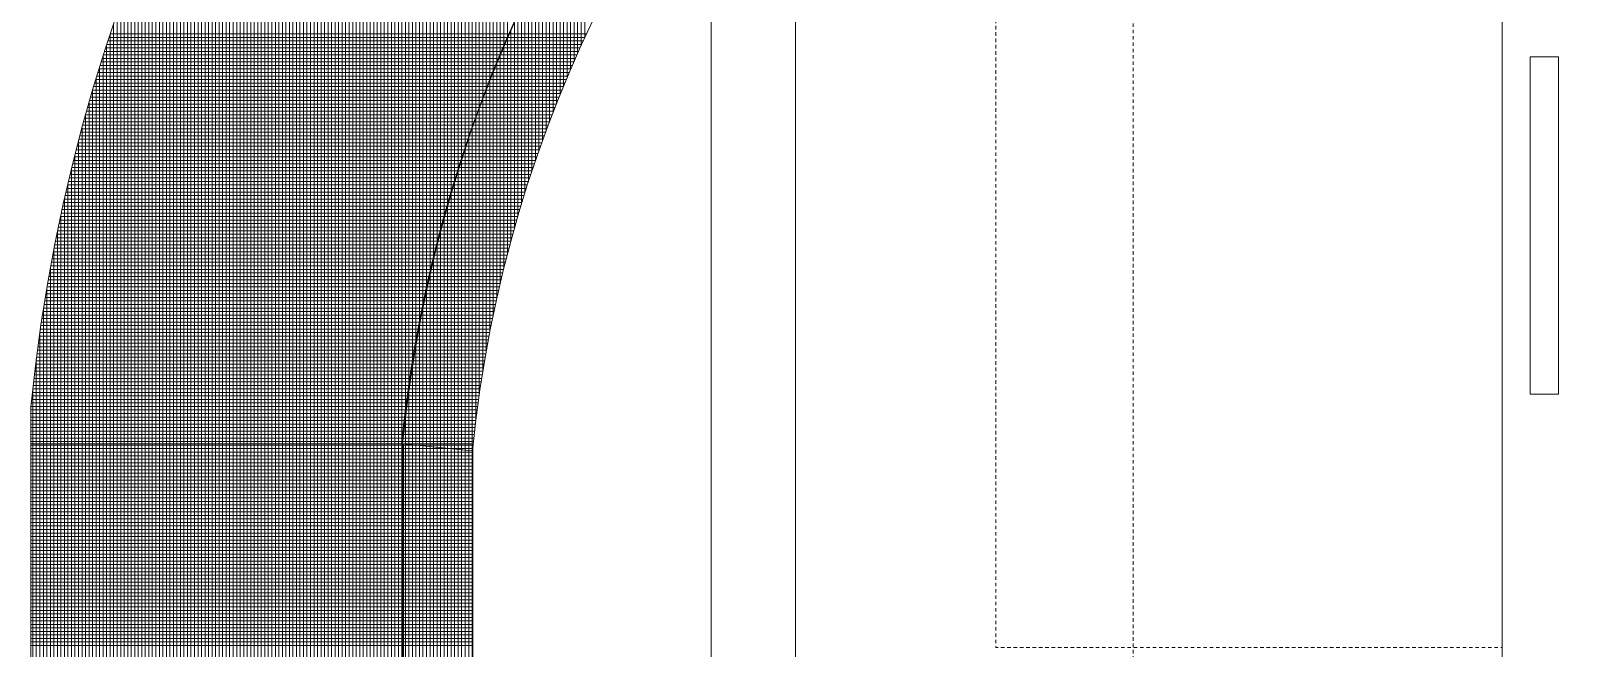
# Model space of a CAD drawing. Header units: inches. Extents: x -675 to 1187, y -924 to 1124.
# Drawn here: x 473 to 527.8, y 1060.3 to 1082.2 of the extents above; entities that cross this region are included whole.
import ezdxf

# ---------------------------------------------------------------- set-up
doc = ezdxf.new("R2010")
doc.units = ezdxf.units.IN
doc.header["$MEASUREMENT"] = 0
doc.linetypes.add('IMPORT-HIDDEN2', pattern=[0.1875, 0.125, -0.0625])
for name, color, linetype, lineweight in [('A-Furn', 250, 'Continuous', 13), ('A-Furn-File', 250, 'Continuous', 13), ('A-Furn-Panel', 250, 'Continuous', 13), ('Base_dwg', 8, 'Continuous', 9), ('core and shell', 50, 'Continuous', 9)]:
    doc.layers.add(name, color=color, linetype=linetype, lineweight=lineweight)

# ---------------------------------------------------------------- blocks, each defined once
blk = doc.blocks.new('Base_dwg_ped file 30-728063-Level 1 Copy 1')
at = {"layer": 'A-Furn-File', "linetype": 'IMPORT-HIDDEN2', "flags": 128}
blk.add_lwpolyline([(-15, 0), (15, 0), (15, 18), (-15, 18)], close=True, dxfattribs=at)
at = {"layer": 'A-Furn-File', "flags": 128}
blk.add_lwpolyline([(-6, -2), (6, -2), (6, -1), (-6, -1)], close=True, dxfattribs=at)
blk = doc.blocks.new('Base_dwg-531197-Level 1 Copy 1')
at = {"layer": 'A-Furn', "linetype": 'IMPORT-HIDDEN2', "flags": 128}
blk.add_lwpolyline([(1513.02, 1944.001), (1513.02, 2016.001), (1501.02, 2016.001), (1501.02, 1944.001)], close=True, dxfattribs=at)
at = {"layer": 'A-Furn', "flags": 128}
blk.add_lwpolyline([(1501.02, 1944.001), (1501.02, 2016.001), (1526.145, 2016.001), (1526.145, 1992.001), (1526.145, 1968.001), (1597.02, 1968.001), (1597.02, 1944.001)], close=True, dxfattribs=at)
at = {"layer": 'A-Furn-Panel', "flags": 128}
blk.add_lwpolyline([(1498.02, 1944.001), (1501.02, 1944.001), (1501.02, 2016.001), (1498.02, 2016.001)], close=True, dxfattribs=at)
at = {"layer": 'core and shell'}
for p, q in [((1490.27, 2004.745), (1490.27, 2028.878)), ((1490.395, 2005.052), (1490.395, 2029.01)), ((1490.52, 2005.353), (1490.52, 2029.141)), ((1490.645, 2005.648), (1490.645, 2029.272)), ((1490.77, 2005.938), (1490.77, 2029.402)), ((1489.895, 2003.786), (1489.895, 2028.477)), ((1490.02, 2004.113), (1490.02, 2028.611)), ((1490.145, 2004.432), (1490.145, 2028.745)), ((1489.27, 2002.035), (1489.27, 2027.792)), ((1489.395, 2002.403), (1489.395, 2027.931)), ((1489.52, 2002.761), (1489.52, 2028.069)), ((1488.895, 2000.868), (1488.895, 2027.371)), ((1489.02, 2001.268), (1489.02, 2027.512)), ((1489.145, 2001.657), (1489.145, 2027.653)), ((1488.395, 1999.124), (1488.395, 2026.798)), ((1488.02, 1997.62), (1488.02, 2026.358)), ((1488.145, 1998.144), (1488.145, 2026.505)), ((1488.27, 1998.645), (1488.27, 2026.652)), ((1487.52, 1995.183), (1487.52, 2025.758)), ((1487.645, 1995.856), (1487.645, 2025.909)), ((1487.77, 1996.481), (1487.77, 2026.06)), ((1487.02, 1991.616), (1487.02, 2025.142)), ((1487.145, 1992.714), (1487.145, 2025.298)), ((1493.27, 2005.374), (1493.27, 2010.865)), ((1493.52, 2005.924), (1493.52, 2011.293)), ((1493.02, 2004.803), (1493.02, 2010.427)), ((1493.145, 2005.091), (1493.145, 2010.648)), ((1492.645, 2003.905), (1492.645, 2009.75)), ((1492.395, 2003.274), (1492.395, 2009.284)), ((1492.52, 2003.593), (1492.52, 2009.518)), ((1492.145, 2002.614), (1492.145, 2008.805)), ((1492.27, 2002.948), (1492.27, 2009.046)), ((1491.77, 2001.561), (1491.77, 2008.06)), ((1491.895, 2001.921), (1491.895, 2008.312)), ((1492.02, 2002.272), (1492.02, 2008.56)), ((1491.52, 2000.81), (1491.52, 2007.546)), ((1491.645, 2001.191), (1491.645, 2007.805)), ((1491.27, 2000.011), (1491.27, 2007.015)), ((1491.395, 2000.417), (1491.395, 2007.282)), ((1491.02, 1999.157), (1491.02, 2006.466)), ((1491.145, 1999.592), (1491.145, 2006.743)), ((1490.778, 2005.956), (1476.611, 2005.956)), ((1490.833, 2006.081), (1476.652, 2006.081)), ((1490.77, 1998.232), (1490.77, 2005.899)), ((1493.535, 2005.956), (1490.795, 2005.956)), ((1493.593, 2006.081), (1490.85, 2006.081)), ((1490.511, 2005.331), (1476.409, 2005.331)), ((1490.564, 2005.456), (1476.448, 2005.456)), ((1490.617, 2005.581), (1476.489, 2005.581)), ((1490.67, 2005.706), (1476.529, 2005.706)), ((1490.724, 2005.831), (1476.57, 2005.831)), ((1493.251, 2005.331), (1490.529, 2005.331)), ((1493.307, 2005.456), (1490.581, 2005.456)), ((1493.364, 2005.581), (1490.634, 2005.581)), ((1490.645, 1997.739), (1490.645, 2005.607)), ((1493.42, 2005.706), (1490.687, 2005.706)), ((1493.478, 2005.831), (1490.741, 2005.831)), ((1490.305, 2004.831), (1476.252, 2004.831)), ((1490.356, 2004.956), (1476.291, 2004.956)), ((1490.407, 2005.081), (1476.33, 2005.081)), ((1490.459, 2005.206), (1476.369, 2005.206)), ((1493.032, 2004.831), (1490.323, 2004.831)), ((1493.087, 2004.956), (1490.374, 2004.956)), ((1490.395, 1996.674), (1490.395, 2005.008)), ((1493.141, 2005.081), (1490.425, 2005.081)), ((1493.196, 2005.206), (1490.477, 2005.206)), ((1490.52, 1997.221), (1490.52, 2005.311)), ((1490.106, 2004.331), (1476.1, 2004.331)), ((1490.155, 2004.456), (1476.137, 2004.456)), ((1490.205, 2004.581), (1476.175, 2004.581)), ((1490.255, 2004.706), (1476.213, 2004.706)), ((1492.821, 2004.331), (1490.124, 2004.331)), ((1490.145, 1995.473), (1490.145, 2004.385)), ((1492.873, 2004.456), (1490.173, 2004.456)), ((1492.926, 2004.581), (1490.223, 2004.581)), ((1490.27, 1996.094), (1490.27, 2004.7)), ((1492.979, 2004.706), (1490.273, 2004.706)), ((1489.865, 2003.706), (1475.916, 2003.706)), ((1489.912, 2003.831), (1475.953, 2003.831)), ((1489.96, 2003.956), (1475.989, 2003.956)), ((1490.008, 2004.081), (1476.026, 2004.081)), ((1490.057, 2004.206), (1476.063, 2004.206)), ((1492.566, 2003.706), (1489.884, 2003.706)), ((1489.895, 1994.068), (1489.895, 2003.735)), ((1492.616, 2003.831), (1489.932, 2003.831)), ((1492.666, 2003.956), (1489.979, 2003.956)), ((1490.02, 1994.802), (1490.02, 2004.064)), ((1492.717, 2004.081), (1490.027, 2004.081)), ((1489.68, 2003.206), (1475.775, 2003.206)), ((1489.726, 2003.331), (1475.81, 2003.331)), ((1489.818, 2003.581), (1475.881, 2003.581)), ((1492.369, 2003.206), (1489.7, 2003.206)), ((1492.418, 2003.331), (1489.745, 2003.331)), ((1489.77, 1993.248), (1489.77, 2003.399)), ((1492.466, 2003.456), (1489.791, 2003.456)), ((1492.516, 2003.581), (1489.838, 2003.581)), ((1489.457, 2002.581), (1475.604, 2002.581)), ((1489.501, 2002.706), (1475.638, 2002.706)), ((1489.545, 2002.831), (1475.672, 2002.831)), ((1489.59, 2002.956), (1475.706, 2002.956)), ((1489.635, 2003.081), (1475.74, 2003.081)), ((1492.133, 2002.581), (1489.478, 2002.581)), ((1492.226, 2002.831), (1489.565, 2002.831)), ((1492.274, 2002.956), (1489.61, 2002.956)), ((1489.645, 1992.306), (1489.645, 2003.056)), ((1492.321, 2003.081), (1489.655, 2003.081)), ((1489.286, 2002.081), (1475.473, 2002.081)), ((1489.328, 2002.206), (1475.505, 2002.206)), ((1489.371, 2002.331), (1475.538, 2002.331)), ((1489.414, 2002.456), (1475.571, 2002.456)), ((1491.952, 2002.081), (1489.307, 2002.081)), ((1491.997, 2002.206), (1489.349, 2002.206)), ((1492.042, 2002.331), (1489.391, 2002.331)), ((1489.395, 1991.264), (1489.395, 2002.342)), ((1492.087, 2002.456), (1489.434, 2002.456)), ((1489.121, 2001.581), (1475.346, 2001.581)), ((1489.161, 2001.706), (1475.377, 2001.706)), ((1489.202, 2001.831), (1475.409, 2001.831)), ((1489.244, 2001.956), (1475.441, 2001.956)), ((1491.777, 2001.581), (1489.142, 2001.581)), ((1489.145, 1991.289), (1489.145, 2001.591)), ((1491.82, 2001.706), (1489.183, 2001.706)), ((1491.864, 2001.831), (1489.224, 2001.831)), ((1491.908, 2001.956), (1489.265, 2001.956)), ((1489.27, 1991.276), (1489.27, 2001.972)), ((1488.923, 2000.956), (1475.194, 2000.956)), ((1488.961, 2001.081), (1475.224, 2001.081)), ((1489.001, 2001.206), (1475.254, 2001.206)), ((1489.04, 2001.331), (1475.284, 2001.331)), ((1489.08, 2001.456), (1475.315, 2001.456)), ((1491.568, 2000.956), (1488.945, 2000.956)), ((1491.609, 2001.081), (1488.984, 2001.081)), ((1489.02, 1991.301), (1489.02, 2001.199)), ((1491.65, 2001.206), (1489.023, 2001.206)), ((1491.692, 2001.331), (1489.062, 2001.331)), ((1491.734, 2001.456), (1489.102, 2001.456)), ((1488.808, 2000.581), (1475.105, 2000.581)), ((1488.846, 2000.706), (1475.135, 2000.706)), ((1488.884, 2000.831), (1475.164, 2000.831)), ((1491.408, 2000.456), (1488.794, 2000.456)), ((1491.447, 2000.581), (1488.831, 2000.581)), ((1491.487, 2000.706), (1488.869, 2000.706)), ((1488.895, 1991.313), (1488.895, 2000.794)), ((1491.527, 2000.831), (1488.907, 2000.831)), ((1488.625, 1999.956), (1474.964, 1999.956)), ((1488.661, 2000.081), (1474.992, 2000.081)), ((1488.734, 2000.331), (1475.048, 2000.331)), ((1488.645, 1991.338), (1488.645, 1999.945)), ((1491.254, 1999.956), (1488.648, 1999.956)), ((1491.292, 2000.081), (1488.684, 2000.081)), ((1491.33, 2000.206), (1488.72, 2000.206)), ((1491.368, 2000.331), (1488.757, 2000.331)), ((1488.77, 1991.326), (1488.77, 2000.377)), ((1488.451, 1999.331), (1474.83, 1999.331)), ((1488.485, 1999.456), (1474.856, 1999.456)), ((1488.554, 1999.706), (1474.91, 1999.706)), ((1488.59, 1999.831), (1474.937, 1999.831)), ((1491.07, 1999.331), (1488.475, 1999.331)), ((1491.106, 1999.456), (1488.509, 1999.456)), ((1488.52, 1991.35), (1488.52, 1999.497)), ((1491.142, 1999.581), (1488.543, 1999.581)), ((1491.179, 1999.706), (1488.578, 1999.706)), ((1491.216, 1999.831), (1488.613, 1999.831)), ((1488.318, 1998.831), (1474.727, 1998.831)), ((1488.351, 1998.956), (1474.752, 1998.956)), ((1488.384, 1999.081), (1474.778, 1999.081)), ((1488.417, 1999.206), (1474.804, 1999.206)), ((1490.93, 1998.831), (1488.343, 1998.831)), ((1490.964, 1998.956), (1488.375, 1998.956)), ((1488.395, 1991.363), (1488.395, 1999.032)), ((1490.999, 1999.081), (1488.408, 1999.081)), ((1491.034, 1999.206), (1488.441, 1999.206)), ((1488.16, 1998.206), (1474.605, 1998.206)), ((1488.191, 1998.331), (1474.628, 1998.331)), ((1488.223, 1998.456), (1474.653, 1998.456)), ((1488.254, 1998.581), (1474.677, 1998.581)), ((1488.286, 1998.706), (1474.702, 1998.706)), ((1490.763, 1998.206), (1488.186, 1998.206)), ((1490.796, 1998.331), (1488.216, 1998.331)), ((1490.829, 1998.456), (1488.247, 1998.456)), ((1488.27, 1991.375), (1488.27, 1998.547)), ((1490.862, 1998.581), (1488.279, 1998.581)), ((1488.041, 1997.706), (1474.511, 1997.706)), ((1488.07, 1997.831), (1474.534, 1997.831)), ((1488.1, 1997.956), (1474.557, 1997.956)), ((1488.13, 1998.081), (1474.581, 1998.081)), ((1490.637, 1997.706), (1488.066, 1997.706)), ((1490.668, 1997.831), (1488.096, 1997.831)), ((1490.7, 1997.956), (1488.125, 1997.956)), ((1488.145, 1991.387), (1488.145, 1998.04)), ((1490.731, 1998.081), (1488.155, 1998.081)), ((1487.926, 1997.206), (1474.423, 1997.206)), ((1487.954, 1997.331), (1474.445, 1997.331)), ((1487.983, 1997.456), (1474.467, 1997.456)), ((1488.011, 1997.581), (1474.489, 1997.581)), ((1490.517, 1997.206), (1487.953, 1997.206)), ((1490.546, 1997.331), (1487.98, 1997.331)), ((1490.576, 1997.456), (1488.009, 1997.456)), ((1488.02, 1991.399), (1488.02, 1997.507)), ((1490.607, 1997.581), (1488.037, 1997.581)), ((1487.791, 1996.581), (1474.318, 1996.581)), ((1487.817, 1996.706), (1474.338, 1996.706)), ((1487.844, 1996.831), (1474.359, 1996.831)), ((1487.871, 1996.956), (1474.38, 1996.956)), ((1487.898, 1997.081), (1474.401, 1997.081)), ((1490.375, 1996.581), (1487.818, 1996.581)), ((1490.402, 1996.706), (1487.844, 1996.706)), ((1490.43, 1996.831), (1487.871, 1996.831)), ((1487.895, 1991.412), (1487.895, 1996.945)), ((1490.459, 1996.956), (1487.898, 1996.956)), ((1490.488, 1997.081), (1487.925, 1997.081)), ((1487.689, 1996.081), (1474.239, 1996.081)), ((1487.714, 1996.206), (1474.258, 1996.206)), ((1487.74, 1996.331), (1474.278, 1996.331)), ((1487.765, 1996.456), (1474.298, 1996.456)), ((1490.268, 1996.081), (1487.717, 1996.081)), ((1490.294, 1996.206), (1487.742, 1996.206)), ((1490.32, 1996.331), (1487.767, 1996.331)), ((1487.77, 1991.424), (1487.77, 1996.348)), ((1490.347, 1996.456), (1487.792, 1996.456)), ((1487.593, 1995.581), (1474.163, 1995.581)), ((1487.617, 1995.706), (1474.182, 1995.706)), ((1487.64, 1995.831), (1474.2, 1995.831)), ((1487.665, 1995.956), (1474.219, 1995.956)), ((1490.142, 1995.456), (1487.598, 1995.456)), ((1490.166, 1995.581), (1487.621, 1995.581)), ((1490.216, 1995.831), (1487.668, 1995.831)), ((1490.242, 1995.956), (1487.692, 1995.956)), ((1487.48, 1994.956), (1474.076, 1994.956)), ((1487.502, 1995.081), (1474.093, 1995.081)), ((1487.524, 1995.206), (1474.11, 1995.206)), ((1487.547, 1995.331), (1474.128, 1995.331)), ((1490.048, 1994.956), (1487.509, 1994.956)), ((1487.52, 1991.449), (1487.52, 1995.021)), ((1490.071, 1995.081), (1487.531, 1995.081)), ((1490.094, 1995.206), (1487.553, 1995.206)), ((1490.118, 1995.331), (1487.575, 1995.331)), ((1487.417, 1994.581), (1474.026, 1994.581)), ((1487.438, 1994.706), (1474.042, 1994.706)), ((1487.459, 1994.831), (1474.059, 1994.831)), ((1489.96, 1994.456), (1487.426, 1994.456)), ((1489.981, 1994.581), (1487.446, 1994.581)), ((1490.003, 1994.706), (1487.467, 1994.706)), ((1490.025, 1994.831), (1487.488, 1994.831)), ((1487.299, 1993.831), (1473.934, 1993.831)), ((1487.318, 1993.956), (1473.949, 1993.956)), ((1487.337, 1994.081), (1473.964, 1994.081)), ((1487.356, 1994.206), (1473.979, 1994.206)), ((1487.376, 1994.331), (1473.994, 1994.331)), ((1489.858, 1993.831), (1487.329, 1993.831)), ((1489.877, 1993.956), (1487.348, 1993.956)), ((1489.897, 1994.081), (1487.367, 1994.081)), ((1489.918, 1994.206), (1487.386, 1994.206)), ((1487.395, 1991.461), (1487.395, 1994.266)), ((1489.939, 1994.331), (1487.406, 1994.331)), ((1487.227, 1993.331), (1473.878, 1993.331)), ((1487.244, 1993.456), (1473.891, 1993.456)), ((1487.262, 1993.581), (1473.905, 1993.581)), ((1487.28, 1993.706), (1473.919, 1993.706)), ((1489.782, 1993.331), (1487.257, 1993.331)), ((1487.27, 1991.473), (1487.27, 1993.424)), ((1489.801, 1993.456), (1487.275, 1993.456)), ((1489.819, 1993.581), (1487.292, 1993.581)), ((1489.838, 1993.706), (1487.31, 1993.706)), ((1487.16, 1992.831), (1473.826, 1992.831)), ((1487.176, 1992.956), (1473.838, 1992.956)), ((1487.193, 1993.081), (1473.851, 1993.081)), ((1487.21, 1993.206), (1473.864, 1993.206)), ((1489.713, 1992.831), (1487.191, 1992.831)), ((1489.729, 1992.956), (1487.207, 1992.956)), ((1489.747, 1993.081), (1487.224, 1993.081)), ((1489.764, 1993.206), (1487.24, 1993.206)), ((1487.144, 1992.706), (1473.824, 1992.706)), ((1487.129, 1992.581), (1473.824, 1992.581)), ((1487.114, 1992.456), (1473.824, 1992.456)), ((1487.099, 1992.331), (1473.824, 1992.331)), ((1487.084, 1992.206), (1473.824, 1992.206)), ((1489.633, 1992.206), (1487.116, 1992.206)), ((1489.648, 1992.331), (1487.131, 1992.331)), ((1489.68, 1992.581), (1487.16, 1992.581)), ((1489.696, 1992.706), (1487.176, 1992.706)), ((1487.07, 1992.081), (1473.824, 1992.081)), ((1487.056, 1991.956), (1473.824, 1991.956)), ((1487.043, 1991.831), (1473.824, 1991.831)), ((1487.03, 1991.706), (1473.824, 1991.706)), ((1489.576, 1991.706), (1487.062, 1991.706)), ((1489.59, 1991.831), (1487.075, 1991.831)), ((1489.604, 1991.956), (1487.089, 1991.956)), ((1489.618, 1992.081), (1487.102, 1992.081)), ((1487.017, 1991.581), (1473.824, 1991.581)), ((1487.074, 1991.456), (1473.824, 1991.456)), ((1487.074, 1991.331), (1473.824, 1991.331)), ((1487.074, 1991.206), (1473.824, 1991.206)), ((1487.074, 1991.081), (1473.824, 1991.081)), ((1487.02, 1870.282), (1487.02, 1991.498)), ((1487.041, 1991.496), (1489.529, 1991.251)), ((1489.541, 1991.456), (1487.041, 1991.456)), ((1489.541, 1991.206), (1487.041, 1991.206)), ((1489.541, 1991.081), (1487.041, 1991.081)), ((1489.563, 1991.581), (1487.05, 1991.581)), ((1487.145, 1870.28), (1487.145, 1991.496)), ((1487.27, 1870.28), (1487.27, 1991.496)), ((1487.395, 1870.28), (1487.395, 1991.496)), ((1489.55, 1991.456), (1487.442, 1991.456)), ((1487.52, 1870.28), (1487.52, 1991.496)), ((1487.645, 1870.28), (1487.645, 1991.496)), ((1487.77, 1870.28), (1487.77, 1991.496)), ((1487.895, 1870.28), (1487.895, 1991.496)), ((1488.02, 1870.28), (1488.02, 1991.496)), ((1488.145, 1870.28), (1488.145, 1991.496)), ((1488.27, 1870.28), (1488.27, 1991.496)), ((1488.395, 1870.28), (1488.395, 1991.496)), ((1488.52, 1870.28), (1488.52, 1991.496)), ((1488.645, 1870.28), (1488.645, 1991.496)), ((1488.77, 1870.28), (1488.77, 1991.496)), ((1488.895, 1870.28), (1488.895, 1991.496)), ((1489.02, 1870.28), (1489.02, 1991.496)), ((1489.145, 1870.28), (1489.145, 1991.496)), ((1489.27, 1870.28), (1489.27, 1991.496)), ((1489.395, 1870.28), (1489.395, 1991.496)), ((1489.52, 1870.28), (1489.52, 1991.496)), ((1487.074, 1990.956), (1473.824, 1990.956)), ((1487.074, 1990.831), (1473.824, 1990.831)), ((1487.074, 1990.706), (1473.824, 1990.706)), ((1487.074, 1990.581), (1473.824, 1990.581)), ((1489.541, 1990.956), (1487.041, 1990.956)), ((1489.541, 1990.831), (1487.041, 1990.831)), ((1489.541, 1990.706), (1487.041, 1990.706)), ((1489.541, 1990.581), (1487.041, 1990.581)), ((1487.074, 1990.456), (1473.824, 1990.456)), ((1487.074, 1990.331), (1473.824, 1990.331)), ((1487.074, 1990.206), (1473.824, 1990.206)), ((1487.074, 1990.081), (1473.824, 1990.081)), ((1489.541, 1990.456), (1487.041, 1990.456)), ((1489.541, 1990.331), (1487.041, 1990.331)), ((1489.541, 1990.206), (1487.041, 1990.206)), ((1489.541, 1990.081), (1487.041, 1990.081)), ((1487.074, 1989.956), (1473.824, 1989.956)), ((1487.074, 1989.831), (1473.824, 1989.831)), ((1487.074, 1989.706), (1473.824, 1989.706)), ((1487.074, 1989.581), (1473.824, 1989.581)), ((1487.074, 1989.456), (1473.824, 1989.456)), ((1489.541, 1989.956), (1487.041, 1989.956)), ((1489.541, 1989.831), (1487.041, 1989.831)), ((1489.541, 1989.706), (1487.041, 1989.706)), ((1489.541, 1989.581), (1487.041, 1989.581)), ((1489.541, 1989.456), (1487.041, 1989.456)), ((1487.074, 1989.331), (1473.824, 1989.331)), ((1487.074, 1989.206), (1473.824, 1989.206)), ((1487.074, 1989.081), (1473.824, 1989.081)), ((1487.074, 1988.956), (1473.824, 1988.956)), ((1489.541, 1989.331), (1487.041, 1989.331)), ((1489.541, 1989.206), (1487.041, 1989.206)), ((1489.541, 1989.081), (1487.041, 1989.081)), ((1489.541, 1988.956), (1487.041, 1988.956)), ((1487.074, 1988.831), (1473.824, 1988.831)), ((1487.074, 1988.706), (1473.824, 1988.706)), ((1487.074, 1988.581), (1473.824, 1988.581)), ((1487.074, 1988.456), (1473.824, 1988.456)), ((1489.541, 1988.831), (1487.041, 1988.831)), ((1489.541, 1988.706), (1487.041, 1988.706)), ((1489.541, 1988.581), (1487.041, 1988.581)), ((1489.541, 1988.456), (1487.041, 1988.456)), ((1487.074, 1988.331), (1473.824, 1988.331)), ((1487.074, 1988.206), (1473.824, 1988.206)), ((1487.074, 1988.081), (1473.824, 1988.081)), ((1487.074, 1987.956), (1473.824, 1987.956)), ((1487.074, 1987.831), (1473.824, 1987.831)), ((1489.541, 1988.331), (1487.041, 1988.331)), ((1489.541, 1988.206), (1487.041, 1988.206)), ((1489.541, 1988.081), (1487.041, 1988.081)), ((1489.541, 1987.956), (1487.041, 1987.956)), ((1489.541, 1987.831), (1487.041, 1987.831)), ((1487.074, 1987.706), (1473.824, 1987.706)), ((1487.074, 1987.581), (1473.824, 1987.581)), ((1487.074, 1987.456), (1473.824, 1987.456)), ((1487.074, 1987.331), (1473.824, 1987.331)), ((1489.541, 1987.706), (1487.041, 1987.706)), ((1489.541, 1987.581), (1487.041, 1987.581)), ((1489.541, 1987.456), (1487.041, 1987.456)), ((1489.541, 1987.331), (1487.041, 1987.331)), ((1487.074, 1987.206), (1473.824, 1987.206)), ((1487.074, 1987.081), (1473.824, 1987.081)), ((1487.074, 1986.956), (1473.824, 1986.956)), ((1487.074, 1986.831), (1473.824, 1986.831)), ((1487.074, 1986.706), (1473.824, 1986.706)), ((1489.541, 1987.206), (1487.041, 1987.206)), ((1489.541, 1987.081), (1487.041, 1987.081)), ((1489.541, 1986.956), (1487.041, 1986.956)), ((1489.541, 1986.831), (1487.041, 1986.831)), ((1489.541, 1986.706), (1487.041, 1986.706)), ((1487.074, 1986.581), (1473.824, 1986.581)), ((1487.074, 1986.456), (1473.824, 1986.456)), ((1487.074, 1986.331), (1473.824, 1986.331)), ((1487.074, 1986.206), (1473.824, 1986.206)), ((1489.541, 1986.581), (1487.041, 1986.581)), ((1489.541, 1986.456), (1487.041, 1986.456)), ((1489.541, 1986.331), (1487.041, 1986.331)), ((1489.541, 1986.206), (1487.041, 1986.206)), ((1487.074, 1986.081), (1473.824, 1986.081)), ((1487.074, 1985.956), (1473.824, 1985.956)), ((1487.074, 1985.831), (1473.824, 1985.831)), ((1487.074, 1985.706), (1473.824, 1985.706)), ((1489.541, 1986.081), (1487.041, 1986.081)), ((1489.541, 1985.956), (1487.041, 1985.956)), ((1489.541, 1985.831), (1487.041, 1985.831)), ((1489.541, 1985.706), (1487.041, 1985.706)), ((1487.074, 1985.581), (1473.824, 1985.581)), ((1487.074, 1985.456), (1473.824, 1985.456)), ((1487.074, 1985.331), (1473.824, 1985.331)), ((1487.074, 1985.206), (1473.824, 1985.206)), ((1487.074, 1985.081), (1473.824, 1985.081)), ((1489.541, 1985.581), (1487.041, 1985.581)), ((1489.541, 1985.456), (1487.041, 1985.456)), ((1489.541, 1985.331), (1487.041, 1985.331)), ((1489.541, 1985.206), (1487.041, 1985.206)), ((1489.541, 1985.081), (1487.041, 1985.081)), ((1487.074, 1984.956), (1473.824, 1984.956)), ((1487.074, 1984.831), (1473.824, 1984.831)), ((1487.074, 1984.706), (1473.824, 1984.706)), ((1487.074, 1984.581), (1473.824, 1984.581)), ((1489.541, 1984.956), (1487.041, 1984.956)), ((1489.541, 1984.831), (1487.041, 1984.831)), ((1489.541, 1984.706), (1487.041, 1984.706)), ((1489.541, 1984.581), (1487.041, 1984.581)), ((1487.074, 1984.456), (1473.824, 1984.456)), ((1487.074, 1984.331), (1473.824, 1984.331)), ((1489.541, 1984.456), (1487.041, 1984.456)), ((1489.541, 1984.331), (1487.041, 1984.331))]:
    blk.add_line(p, q, dxfattribs=at)
at = {"layer": 'core and shell', "flags": 128}
for points in [[(1481.27, 1870.282), (1481.27, 1991.498), (1481.27, 2016.581), (1497.145, 2016.581), (1497.145, 2035.14)], [(1475.845, 2003.456), (1489.77, 2003.456), (1489.77, 2028.342)], [(1489.645, 2003.111), (1489.645, 2028.205), (1510.45, 2028.205)], [(1475.077, 2000.456), (1488.77, 2000.456), (1488.77, 2027.229)], [(1474.883, 1999.581), (1488.52, 1999.581), (1488.52, 2026.942)], [(1488.645, 2000.027), (1488.645, 2027.086), (1508.638, 2027.086), (1513.547, 2027.086)], [(1487.895, 1997.067), (1487.895, 2026.209), (1507.343, 2026.209), (1511.974, 2026.209)], [(1474.01, 1994.456), (1487.395, 1994.456), (1487.395, 2025.606)], [(1487.27, 1993.638), (1487.27, 2025.452), (1506.3, 2025.452), (1510.732, 2025.452)], [(1486.52, 1870.282), (1486.52, 1991.498), (1486.52, 2024.51)], [(1486.645, 1870.282), (1486.645, 1991.498), (1486.645, 2024.67)], [(1486.77, 1870.282), (1486.77, 1991.498), (1486.77, 2024.828), (1505.474, 2024.828), (1509.761, 2024.828)], [(1486.895, 1870.282), (1486.895, 1991.498), (1486.895, 2024.986)], [(1486.145, 1870.282), (1486.145, 1991.498), (1486.145, 2024.025)], [(1486.27, 1870.282), (1486.27, 1991.498), (1486.27, 2024.188)], [(1486.395, 1870.282), (1486.395, 1991.498), (1486.395, 2024.349)], [(1485.77, 1870.282), (1485.77, 1991.498), (1485.77, 2023.529)], [(1485.895, 1870.282), (1485.895, 1991.498), (1485.895, 2023.695)], [(1486.02, 1870.282), (1486.02, 1991.498), (1486.02, 2023.86)], [(1485.27, 1870.282), (1485.27, 1991.498), (1485.27, 2022.851)], [(1485.395, 1870.282), (1485.395, 1991.498), (1485.395, 2023.022)], [(1485.52, 1870.282), (1485.52, 1991.498), (1485.52, 2023.192)], [(1485.645, 1870.282), (1485.645, 1991.498), (1485.645, 2023.361)], [(1484.895, 1870.282), (1484.895, 1991.498), (1484.895, 2022.33), (1502.498, 2022.33), (1506.339, 2022.33)], [(1485.02, 1870.282), (1485.02, 1991.498), (1485.02, 2022.505)], [(1485.145, 1870.282), (1485.145, 1991.498), (1485.145, 2022.678)], [(1484.52, 1870.282), (1484.52, 1991.498), (1484.52, 2021.796)], [(1484.645, 1870.282), (1484.645, 1991.498), (1484.645, 2021.976)], [(1484.77, 1870.282), (1484.77, 1991.498), (1484.77, 2022.153)], [(1484.145, 1870.282), (1484.145, 1991.498), (1484.145, 2021.251)], [(1484.27, 1870.282), (1484.27, 1991.498), (1484.27, 2021.434)], [(1484.395, 1870.282), (1484.395, 1991.498), (1484.395, 2021.616)], [(1483.77, 1870.282), (1483.77, 1991.498), (1483.77, 2020.693)], [(1483.895, 1870.282), (1483.895, 1991.498), (1483.895, 2020.88)], [(1484.02, 1870.282), (1484.02, 1991.498), (1484.02, 2021.066)], [(1483.395, 1870.282), (1483.395, 1991.498), (1483.395, 2020.121)], [(1483.52, 1870.282), (1483.52, 1991.498), (1483.52, 2020.313)], [(1483.645, 1870.282), (1483.645, 1991.498), (1483.645, 2020.504)], [(1483.145, 1870.282), (1483.145, 1991.498), (1483.145, 2019.732)], [(1483.27, 1870.282), (1483.27, 1991.498), (1483.27, 2019.927)], [(1482.77, 1870.282), (1482.77, 1991.498), (1482.77, 2019.136)], [(1482.895, 1870.282), (1482.895, 1991.498), (1482.895, 2019.336), (1499.485, 2019.336), (1502.965, 2019.336)], [(1483.02, 1870.282), (1483.02, 1991.498), (1483.02, 2019.535)], [(1482.395, 1870.282), (1482.395, 1991.498), (1482.395, 2018.524)], [(1482.52, 1870.282), (1482.52, 1991.498), (1482.52, 2018.73)], [(1482.645, 1870.282), (1482.645, 1991.498), (1482.645, 2018.934)], [(1482.145, 1870.282), (1482.145, 1991.498), (1482.145, 2018.107)], [(1482.27, 1870.282), (1482.27, 1991.498), (1482.27, 2018.317)], [(1481.77, 1870.282), (1481.77, 1991.498), (1481.77, 2017.468)], [(1481.895, 1870.282), (1481.895, 1991.498), (1481.895, 2017.683)], [(1482.02, 1870.282), (1482.02, 1991.498), (1482.02, 2017.896)], [(1481.52, 1870.282), (1481.52, 1991.498), (1481.52, 2017.031)], [(1481.645, 1870.282), (1481.645, 1991.498), (1481.645, 2017.25)], [(1481.145, 1870.282), (1481.145, 1991.498), (1481.145, 2016.36)], [(1481.395, 1870.282), (1481.395, 1991.498), (1481.395, 2016.81)], [(1480.895, 1870.282), (1480.895, 1991.498), (1480.895, 2015.902)], [(1481.02, 1870.282), (1481.02, 1991.498), (1481.02, 2016.132)], [(1480.52, 1870.282), (1480.52, 1991.498), (1480.52, 2015.196)], [(1480.645, 1870.282), (1480.645, 1991.498), (1480.645, 2015.434)], [(1480.77, 1870.282), (1480.77, 1991.498), (1480.77, 2015.669)], [(1480.27, 1870.282), (1480.27, 1991.498), (1480.27, 2014.713)], [(1480.395, 1870.282), (1480.395, 1991.498), (1480.395, 2014.956), (1495.913, 2014.956)], [(1480.02, 1870.282), (1480.02, 1991.498), (1480.02, 2014.219)], [(1480.145, 1870.282), (1480.145, 1991.498), (1480.145, 2014.468)], [(1479.77, 1870.282), (1479.77, 1991.498), (1479.77, 2013.714)], [(1479.895, 1870.282), (1479.895, 1991.498), (1479.895, 2013.968)], [(1479.52, 1870.282), (1479.52, 1991.498), (1479.52, 2013.197)], [(1479.645, 1870.282), (1479.645, 1991.498), (1479.645, 2013.457), (1494.87, 2013.457)], [(1479.27, 1870.282), (1479.27, 1991.498), (1479.27, 2012.667)], [(1479.395, 1870.282), (1479.395, 1991.498), (1479.395, 2012.934)], [(1479.02, 1870.282), (1479.02, 1991.498), (1479.02, 2012.124)], [(1479.145, 1870.282), (1479.145, 1991.498), (1479.145, 2012.397)], [(1478.77, 1870.282), (1478.77, 1991.498), (1478.77, 2011.566)], [(1478.895, 1870.282), (1478.895, 1991.498), (1478.895, 2011.847)], [(1478.52, 1870.282), (1478.52, 1991.498), (1478.52, 2010.993)], [(1478.645, 1870.282), (1478.645, 1991.498), (1478.645, 2011.281)], [(1493.395, 2005.651), (1493.395, 2011.08), (1496.32, 2011.08)], [(1478.27, 1870.282), (1478.27, 1991.498), (1478.27, 2010.403)], [(1478.395, 1870.282), (1478.395, 1991.498), (1478.395, 2010.7), (1493.167, 2010.7)], [(1478.02, 1870.282), (1478.02, 1991.498), (1478.02, 2009.796)], [(1478.145, 1870.282), (1478.145, 1991.498), (1478.145, 2010.102)], [(1490.075, 2004.206), (1492.77, 2004.206), (1492.77, 2009.979)], [(1492.895, 2004.51), (1492.895, 2010.204), (1495.783, 2010.204)], [(1477.77, 1870.282), (1477.77, 1991.498), (1477.77, 2009.169)], [(1477.895, 1870.282), (1477.895, 1991.498), (1477.895, 2009.485)], [(1477.645, 1870.282), (1477.645, 1991.498), (1477.645, 2008.848)], [(1477.395, 1870.282), (1477.395, 1991.498), (1477.395, 2008.189)], [(1477.52, 1870.282), (1477.52, 1991.498), (1477.52, 2008.522)], [(1477.145, 1870.282), (1477.145, 1991.498), (1477.145, 2007.507)], [(1477.27, 1870.282), (1477.27, 1991.498), (1477.27, 2007.851)], [(1477.02, 1870.282), (1477.02, 1991.498), (1477.02, 2007.156)], [(1476.77, 1870.282), (1476.77, 1991.498), (1476.77, 2006.433)], [(1476.895, 1870.282), (1476.895, 1991.498), (1476.895, 2006.798)], [(1476.645, 1870.282), (1476.645, 1991.498), (1476.645, 2006.06)], [(1488.311, 1998.706), (1490.895, 1998.706), (1490.895, 2006.185)], [(1476.52, 1870.282), (1476.52, 1991.498), (1476.52, 2005.679)], [(1476.27, 1870.282), (1476.27, 1991.498), (1476.27, 2004.891)], [(1476.395, 1870.282), (1476.395, 1991.498), (1476.395, 2005.29)], [(1476.145, 1870.282), (1476.145, 1991.498), (1476.145, 2004.482)], [(1476.02, 1870.282), (1476.02, 1991.498), (1476.02, 2004.063)], [(1475.77, 1870.282), (1475.77, 1991.498), (1475.77, 2003.19)], [(1475.895, 1870.282), (1475.895, 1991.498), (1475.895, 2003.632)], [(1475.645, 1870.282), (1475.645, 1991.498), (1475.645, 2002.734)], [(1489.52, 1991.252), (1489.52, 2002.703), (1492.18, 2002.703)], [(1475.52, 1870.282), (1475.52, 1991.498), (1475.52, 2002.264)], [(1475.395, 1870.282), (1475.395, 1991.498), (1475.395, 2001.778)], [(1475.27, 1870.282), (1475.27, 1991.498), (1475.27, 2001.274)], [(1475.145, 1870.282), (1475.145, 1991.498), (1475.145, 2000.752)], [(1475.02, 1870.282), (1475.02, 1991.498), (1475.02, 2000.208), (1488.697, 2000.208)], [(1474.895, 1870.282), (1474.895, 1991.498), (1474.895, 1999.64)], [(1474.77, 1870.282), (1474.77, 1991.498), (1474.77, 1999.045)], [(1474.645, 1870.282), (1474.645, 1991.498), (1474.645, 1998.418)], [(1474.52, 1870.282), (1474.52, 1991.498), (1474.52, 1997.754)], [(1474.395, 1870.282), (1474.395, 1991.498), (1474.395, 1997.047)], [(1474.27, 1870.282), (1474.27, 1991.498), (1474.27, 1996.285)], [(1487.645, 1991.436), (1487.645, 1995.71), (1490.191, 1995.71)], [(1474.145, 1870.282), (1474.145, 1991.498), (1474.145, 1995.455), (1487.57, 1995.455)], [(1474.02, 1870.282), (1474.02, 1991.498), (1474.02, 1994.536)], [(1473.895, 1870.282), (1473.895, 1991.498), (1473.895, 1993.491)], [(1473.824, 1992.812), (1473.824, 1991.498), (1487.008, 1991.498)], [(1487.145, 1991.486), (1487.145, 1992.455), (1489.664, 1992.455)], [(1488.711, 1991.331), (1489.541, 1991.331), (1487.041, 1991.331)]]:
    blk.add_lwpolyline(points, dxfattribs=at)
for points in [[(1487.074, 1991.498), (1473.824, 1991.498), (1473.824, 1870.282), (1487.074, 1870.282)], [(1487.041, 1870.28), (1489.541, 1870.28), (1489.541, 1991.496), (1487.041, 1991.496)]]:
    blk.add_lwpolyline(points, close=True, dxfattribs=at)
at = {"layer": 'core and shell'}
for centre, radius, start, end in [((1534.959, 1986.716), 61.439, 90, 174.30545), ((1534.959, 1986.716), 48.189, 90, 174.3055), ((1534.935, 1986.779), 48.126, 89.971, 174.3757), ((1534.935, 1986.779), 45.626, 89.971, 174.3757)]:
    blk.add_arc(centre, radius, start, end, dxfattribs=at)
at = {"extrusion": (0, 0, -1), "zscale": -1, "rotation": 270}
blk.add_blockref('Base_dwg_ped file 30-728063-Level 1 Copy 1', (-1526.145, 1999.263), dxfattribs=at)

msp = doc.modelspace()

# ---------------------------------------------------------------- block references
at = {"layer": 'Base_dwg', "color": 7, "lineweight": 20}
msp.add_blockref('Base_dwg-531197-Level 1 Copy 1', (-1000.794, -923.952), dxfattribs=at)

doc.saveas('drawing.dxf')
